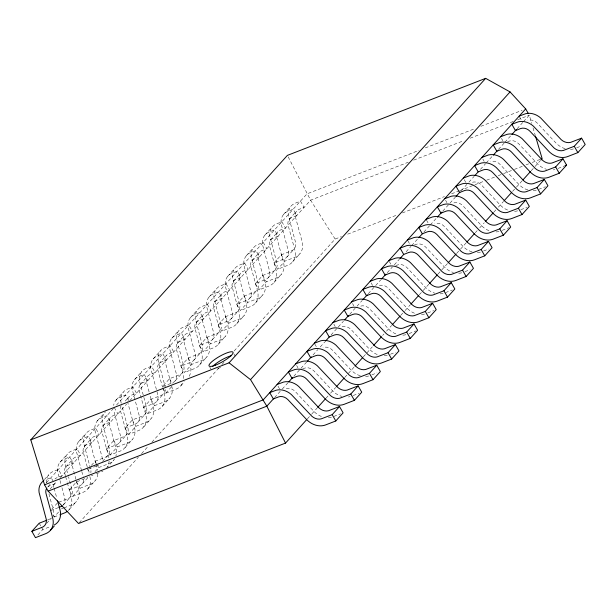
<?xml version="1.0" encoding="UTF-8"?>
<svg xmlns="http://www.w3.org/2000/svg" width="616" height="616" viewBox="0 0 616 616"><rect width="100%" height="100%" fill="white"/><g stroke="black" fill="none" stroke-linecap="round" stroke-linejoin="round"><path stroke-width="0.46" stroke-dasharray="3.08 2.31" d="M44.468 479.464L48.749 474.72M60.037 462.2L67.367 454.077M78.656 441.557L85.986 433.433M97.282 420.913L104.612 412.789M115.9 400.269L123.231 392.146M134.527 379.625L141.857 371.502M153.145 358.982L160.476 350.858M171.772 338.338L179.102 330.215M190.39 317.694L197.721 309.571M209.009 297.051L216.347 288.927M227.635 276.407L234.965 268.283M246.254 255.763L253.584 247.64M264.88 235.12L272.21 226.996M283.499 214.476L290.829 206.352M46.477 482.682L113.66 408.208M116.532 405.028L307.014 193.863L419.042 150.335M50.181 484.268L47.124 487.656A8.701 7.038 42.1 0 1 49.573 485.885L54.678 483.907L51.074 477.593L44.66 480.164M65.743 467.013L73.073 458.882M84.369 446.369L91.699 438.238M102.987 425.725L110.318 417.594M125.279 401.016L128.944 396.95M140.232 384.438L147.563 376.307M158.859 363.794L166.189 355.663M177.477 343.15L184.808 335.019M196.096 322.507L203.434 314.376M214.722 301.863L222.053 293.732M233.341 281.219L240.671 273.088M251.967 260.576L259.298 252.445M270.586 239.932L277.916 231.801M289.212 219.288L296.542 211.157M50.081 488.996L57.149 481.165M60.36 477.6L126.557 404.219M129.776 400.654L310.618 200.177L408.308 162.224M51.706 509.34L57.819 502.564M89.928 476.715A17.394 14.083 42.1 0 1 82.914 492.4L72.711 496.365L69.108 490.051L76.438 481.92L87.441 477.577M91.399 465.342L95.064 461.276L106.067 456.933A9.933 8.039 42.1 0 0 109.471 449.31L102.31 422.522A16.162 13.082 42.1 0 1 105.567 411.757M121.175 405.698A8.701 7.038 42.1 0 0 120.551 411.157L127.173 435.427A17.394 14.083 42.1 0 1 120.159 451.112L109.956 455.078L106.352 448.764L113.683 440.632L124.686 436.29A9.933 8.039 42.1 0 0 128.097 428.667L121.968 405.952M134.973 399.73L132.217 389.358A16.162 13.082 42.1 0 1 137.768 376.946L144.183 374.374L147.786 380.688L142.681 382.667A8.701 7.038 42.1 0 0 139.178 390.513L145.792 414.784A17.394 14.083 42.1 0 1 138.785 430.468L128.575 434.434L124.971 428.12L132.309 419.989L143.312 415.646A9.933 8.039 42.1 0 0 146.716 408.023L139.547 381.235A16.162 13.082 42.1 0 1 145.099 368.822L151.513 366.243L155.117 372.557L150.011 374.543A8.701 7.038 42.1 0 0 146.508 382.382L149.203 392.276M162.701 387.849L164.418 394.14A17.394 14.083 42.1 0 1 157.403 409.825L147.201 413.79L143.597 407.476L150.928 399.345L161.931 395.002A9.933 8.039 42.1 0 0 165.45 389.274M189.127 376.284A17.394 14.083 42.1 0 0 190.367 365.373L183.753 341.095A8.701 7.038 42.1 0 1 187.256 333.256L192.361 331.269L188.758 324.955L182.344 327.535A16.162 13.082 42.1 0 0 176.792 339.947L183.961 366.736A9.933 8.039 42.1 0 1 180.557 374.359L169.546 378.701L162.216 386.833L173.219 382.49A9.933 8.039 42.1 0 0 176.63 374.867L169.462 348.071A16.162 13.082 42.1 0 1 175.013 335.658L181.427 333.087L185.031 339.401L179.926 341.38A8.701 7.038 42.1 0 0 176.422 349.226L183.037 373.496A17.394 14.083 42.1 0 1 183.591 378.486M180.842 366.189L188.173 358.058L199.176 353.715A9.933 8.039 42.1 0 0 202.587 346.092L195.418 319.304A16.162 13.082 42.1 0 1 200.962 306.891L207.384 304.312L210.98 310.626L205.883 312.612A8.701 7.038 42.1 0 0 202.371 320.451L208.993 344.729A17.394 14.083 42.1 0 1 201.979 360.414L191.776 364.379L184.446 372.503L180.842 366.189L191.846 361.846A9.933 8.039 42.1 0 0 195.249 354.223L188.088 327.427A16.162 13.082 42.1 0 1 193.632 315.015L200.046 312.443L203.65 318.757L198.545 320.736A8.701 7.038 42.1 0 0 195.041 328.582L201.655 352.853A17.394 14.083 42.1 0 1 194.648 368.537L184.446 372.503M199.461 345.545L206.791 337.414L217.795 333.071A9.933 8.039 42.1 0 0 221.206 325.448L214.037 298.66A16.162 13.082 42.1 0 1 219.589 286.248L226.003 283.668L229.606 289.982L224.501 291.969A8.701 7.038 42.1 0 0 220.998 299.807L227.612 324.085A17.394 14.083 42.1 0 1 220.597 339.77L210.395 343.736L203.064 351.859L199.461 345.545L210.464 341.202A9.933 8.039 42.1 0 0 213.875 333.579L206.707 306.783A16.162 13.082 42.1 0 1 212.258 294.371L218.672 291.799L222.276 298.113L217.171 300.092A8.701 7.038 42.1 0 0 213.667 307.938L220.282 332.209A17.394 14.083 42.1 0 1 213.267 347.894L203.064 351.859M218.087 324.901L225.418 316.77L236.421 312.428A9.933 8.039 42.1 0 0 239.824 304.805L232.663 278.016A16.162 13.082 42.1 0 1 238.207 265.604L244.621 263.024L248.225 269.338L243.127 271.325A8.701 7.038 42.1 0 0 239.616 279.163L246.231 303.442A17.394 14.083 42.1 0 1 239.224 319.127L229.021 323.092L221.683 331.215L218.087 324.901L229.09 320.559A9.933 8.039 42.1 0 0 232.494 312.936L225.333 286.14A16.162 13.082 42.1 0 1 230.877 273.727L237.291 271.155L240.895 277.47L235.789 279.448A8.701 7.038 42.1 0 0 232.286 287.295L238.9 311.565A17.394 14.083 42.1 0 1 231.893 327.25L221.683 331.215M236.706 304.258L244.036 296.127L255.039 291.784A9.933 8.039 42.1 0 0 258.45 284.161L251.282 257.373A16.162 13.082 42.1 0 1 256.834 244.96L263.248 242.381L266.851 248.695L261.746 250.681A8.701 7.038 42.1 0 0 258.243 258.52L264.857 282.798A17.394 14.083 42.1 0 1 257.842 298.483L247.64 302.448L240.309 310.572L236.706 304.258L247.709 299.915A9.933 8.039 42.1 0 0 251.12 292.292L243.951 265.496A16.162 13.082 42.1 0 1 249.495 253.084L255.917 250.512L259.513 256.826L254.416 258.805A8.701 7.038 42.1 0 0 250.912 266.651L257.526 290.921A17.394 14.083 42.1 0 1 250.512 306.606L240.309 310.572M255.332 283.614L262.662 275.491L273.666 271.14A9.933 8.039 42.1 0 0 277.069 263.517L269.908 236.729A16.162 13.082 42.1 0 1 275.452 224.316L281.866 221.737L285.47 228.051L280.365 230.037A8.701 7.038 42.1 0 0 276.861 237.876L283.476 262.154A17.394 14.083 42.1 0 1 276.469 277.839L266.258 281.805L258.928 289.928L255.332 283.614L266.335 279.271A9.933 8.039 42.1 0 0 269.739 271.648L262.57 244.852A16.162 13.082 42.1 0 1 268.122 232.44L274.536 229.868L278.139 236.182L273.034 238.161A8.701 7.038 42.1 0 0 269.531 246.007L276.145 270.278A17.394 14.083 42.1 0 1 269.138 285.963L258.928 289.928M273.951 262.97L281.281 254.847L292.284 250.496A9.933 8.039 42.1 0 0 295.695 242.873L288.527 216.085A16.162 13.082 42.1 0 1 294.071 203.673L300.493 201.093L304.088 207.407L298.991 209.394A8.701 7.038 42.1 0 0 295.488 217.232L302.102 241.51A17.394 14.083 42.1 0 1 295.087 257.195L284.885 261.161L277.554 269.284L273.951 262.97L284.954 258.628A9.933 8.039 42.1 0 0 288.365 251.005L281.196 224.209A16.162 13.082 42.1 0 1 286.74 211.804L293.162 209.224L296.758 215.538L291.661 217.517A8.701 7.038 42.1 0 0 288.149 225.364L294.771 249.634A17.394 14.083 42.1 0 1 287.757 265.319L277.554 269.284M46.693 523.315L51.582 517.894M63.479 504.704L70.817 496.573M82.105 484.06L89.436 475.929M102.556 461.384L108.054 455.286M119.35 442.773L126.68 434.642M137.969 422.129L145.299 413.998M156.595 401.486L163.925 393.355M175.214 380.842L182.544 372.711M193.84 360.198L201.17 352.067M212.458 339.555L219.789 331.423M231.077 318.911L238.415 310.78M249.703 298.267L257.034 290.136M268.322 277.624L275.652 269.492M286.948 256.98L294.279 248.849M37.907 534.942L42.797 529.521L50.45 526.549M53.192 515.43L54.093 517.009L59.59 510.91M72.711 496.365L80.041 488.234L90.244 484.276A17.394 14.083 42.1 0 0 97.813 471.933M94.995 471.656L98.668 467.598L108.87 463.632A17.394 14.083 42.1 0 0 114.638 458.858M109.956 455.078L117.286 446.954L127.489 442.989A17.394 14.083 42.1 0 0 134.504 427.304L127.889 403.026M128.575 434.434L135.905 426.31L146.115 422.345A17.394 14.083 42.1 0 0 153.122 406.66L149.449 393.17M147.201 413.79L154.531 405.667L164.734 401.701A17.394 14.083 42.1 0 0 171.749 386.016M163.117 388.411L165.82 393.147L171.933 386.371M69.192 509.509L76.523 501.385M87.811 488.865L95.149 480.742M106.437 468.222L113.767 460.098M125.056 447.578L132.386 439.454M143.682 426.934L151.012 418.811M162.301 406.291L169.631 398.167M180.927 385.647L184.592 381.581M199.545 365.003L206.876 356.88M218.164 344.359L225.502 336.236M236.79 323.716L244.121 315.592M255.409 303.072L262.739 294.949M274.035 282.428L281.366 274.305M292.654 261.785L299.984 253.661M79.171 522.799L138.338 457.211M141.549 453.645L148.625 445.799M151.844 442.234L218.726 368.091M221.937 364.526L224.509 361.677M234.157 350.981L335.127 239.054L341.403 236.613M274.559 397.605L281.643 389.759M282.282 389.043L288.08 382.613M293.809 376.268L300.315 369.053M300.962 368.337L306.76 361.908M313.036 354.947L317.925 349.526M320.281 346.916L324.794 341.918M331.054 334.981L337.668 327.643M338.315 326.927L343.466 321.213M349.672 314.337L355.17 308.239M356.995 306.221L362.146 300.508M368.291 293.693L375.029 286.232M375.668 285.516L380.819 279.803M387.264 272.665L392.415 266.951M394.294 264.865L399.314 259.305M406.152 251.728L411.034 246.308M411.68 245.599L418.11 238.477M423.893 232.063L429.675 225.649M430.315 224.932L436.744 217.81M442.781 211.119L455.386 197.151M461.407 190.475L466.905 184.376M468.884 182.19L474.02 176.492M480.449 169.362L485.593 163.663M486.232 162.947L492.661 155.825M498.444 149.411L504.227 143.004M504.874 142.288L511.295 135.166M517.086 128.752L522.868 122.338M523.508 121.629L529.29 115.215L531.7 123.354M307.407 418.842L311.265 414.56M311.904 413.852L317.055 408.146M326.056 398.167L327.981 396.026M330.561 393.177L335.705 387.472M344.706 377.493L354.354 366.797M363.355 356.818L372.357 346.831M382.651 335.427L383.937 334.003M386.509 331.146L391.653 325.448M400.654 315.469L404.512 311.188M405.159 310.472L410.302 304.774M419.303 294.787L422.522 291.229M423.169 290.513L428.952 284.099M437.961 274.112L441.172 270.547M441.818 269.839L447.601 263.425M456.61 253.438L459.821 249.873M460.468 249.164L466.25 242.75M475.259 232.763L477.184 230.63M479.756 227.774L484.261 222.784M493.909 212.089L495.834 209.948M498.413 207.099L503.557 201.394M512.558 191.414L515.777 187.849M516.416 187.141L522.206 180.719M531.208 170.74L534.426 167.175M535.065 166.466L540.209 160.761M97.782 465.503L98.737 465.065M425.317 147.902L475.506 128.398M480.88 126.311L522.106 110.295M413.683 160.137L463.871 140.633M470.147 138.2L513.159 121.483M517.64 119.743L529.29 115.215M507.546 141.772L509.247 141.11A8.701 7.038 42.1 0 1 518.803 143.875L537.26 163.556A17.394 14.083 42.1 0 0 546.531 169.315M347.67 234.172L396.966 215.023M402.34 212.936L444.459 196.573M451.628 193.786L458.797 190.999M459.698 190.652L474.035 185.085M474.928 184.731L485.685 180.557M486.578 180.211L494.648 177.077M498.228 175.683L502.71 173.943M503.603 173.589L513.467 169.762M514.36 169.415L522.43 166.281M526.01 164.888L528.697 163.841M532.286 162.455L541.248 158.966M576.699 147.778L581.797 145.799M558.073 168.422L564.025 166.112M538.6 189.397L545.406 186.756M414.437 244.991L416.139 244.329A8.701 7.038 42.1 0 1 425.695 247.093L444.151 266.774A17.394 14.083 42.1 0 0 453.422 272.526M520.828 209.71L526.78 207.4M395.818 265.635L397.52 264.972A8.701 7.038 42.1 0 1 407.076 267.737L425.525 287.418A17.394 14.083 42.1 0 0 434.796 293.17M502.209 230.353L509.008 227.712M483.583 250.997L488.688 249.018M464.965 271.641L470.07 269.662M165.82 393.147L176.022 389.181A17.394 14.083 42.1 0 0 183.052 381.612M143.597 407.476L154.601 403.133A9.933 8.039 42.1 0 0 158.012 395.51L150.843 368.715A16.162 13.082 42.1 0 1 156.387 356.302L162.801 353.73L166.405 360.044L161.307 362.023A8.701 7.038 42.1 0 0 157.796 369.87L162.455 386.948M445.491 292.615L452.298 289.974M124.971 428.12L135.982 423.777A9.933 8.039 42.1 0 0 139.385 416.154L135.22 400.631M427.72 312.928L433.672 310.618M302.71 368.853L304.404 368.191A8.701 7.038 42.1 0 1 313.968 370.955L332.417 390.629A17.394 14.083 42.1 0 0 341.688 396.388M106.352 448.764L117.356 444.421A9.933 8.039 42.1 0 0 120.767 436.798L113.598 410.002M409.101 333.572L415.9 330.931M88.565 469.084L96.943 465.827M390.475 354.215L395.58 352.236M91.33 475.721L93.031 475.059M96.435 473.743L100.685 472.087M69.108 490.051L80.111 485.708A9.933 8.039 42.1 0 0 83.63 479.032M371.856 374.859L376.954 372.88M58.659 502.24L68.823 498.221A9.933 8.039 42.1 0 0 72.226 490.598L68.553 476.876M50.489 510.695L58.019 507.769M61.423 508.878L63.125 508.223M63.972 507.892L71.625 504.92A17.394 14.083 42.1 0 0 78.632 489.235L76.184 480.241M353.23 395.503L359.182 393.193M54.093 517.009L59.19 515.03M47.571 519.958L50.196 518.865A9.933 8.039 42.1 0 0 51.605 517.848M333.757 416.478L340.563 413.837M335.127 239.054L310.618 200.177L287.841 156.233M519.619 116.924L521.421 120.081M501.447 138.354L502.795 140.725M482.821 158.997L484.176 161.369M464.202 179.641L466.004 182.798M445.576 200.285L446.931 202.656M426.511 220.143L428.305 223.3M407.884 240.787L409.686 243.944M389.266 261.43L391.068 264.587M371.094 282.86L372.896 286.017M352.468 303.503L353.823 305.875M333.849 324.147L335.196 326.519M281.281 254.847L284.885 261.161M314.776 344.005L316.578 347.162M262.662 275.491L266.258 281.805M296.604 365.434L297.952 367.806M244.036 296.127L247.64 302.448M277.985 386.078L279.78 389.235M225.418 316.77L229.021 323.092M233.903 353.869L235.127 356.01M206.791 337.414L210.395 343.736M209.794 367.144L211.019 369.284M188.173 358.058L191.776 364.379M169.546 378.701L172.249 383.445M150.928 399.345L154.531 405.667M128.713 400.539L125.564 395.018L119.142 397.59A16.162 13.082 42.1 0 0 113.59 405.443M132.309 419.989L135.905 426.31M114.268 407.53L117.872 413.844L112.766 415.831A8.701 7.038 42.1 0 0 109.263 423.669L115.877 447.947A17.394 14.083 42.1 0 1 115.893 456.063M113.683 440.632L117.286 446.954M95.064 461.276L96.412 463.648M96.866 464.433L98.668 467.598M87.734 469.407L89.982 473.35M76.438 481.92L80.041 488.234M39.193 523.207L40.995 526.364M41.449 527.157L42.797 529.521M533.04 127.874L535.181 135.112M171.009 383.314L165.126 361.738A8.701 7.038 42.1 0 1 168.638 353.9L173.735 351.913L170.139 345.599L163.717 348.179A16.162 13.082 42.1 0 0 158.173 360.591L165.342 387.379M95.788 463.193L90.644 444.313A8.701 7.038 42.1 0 1 94.148 436.475L99.253 434.488L95.649 428.174L89.235 430.753A16.162 13.082 42.1 0 0 83.684 443.158L90.852 469.954A9.933 8.039 42.1 0 1 90.852 472.757M96.034 464.094L97.259 468.591A17.394 14.083 42.1 0 1 97.628 470.27M87.233 466.828L83.314 452.444A8.701 7.038 42.1 0 1 86.817 444.598L91.923 442.619L88.319 436.305L81.897 438.877A16.162 13.082 42.1 0 0 76.353 451.289L81.558 470.647M87.48 467.729L88.95 473.119M81.797 471.548L83.268 476.946M75.937 479.34L72.018 464.957A8.701 7.038 42.1 0 1 75.529 457.118L80.627 455.132L77.023 448.818L70.609 451.397A16.162 13.082 42.1 0 0 65.065 463.802L68.307 475.976M65.427 475.783L64.688 473.088A8.701 7.038 42.1 0 1 68.191 465.242L73.296 463.263L69.693 456.949L63.279 459.521A16.162 13.082 42.1 0 0 57.735 471.933L59.752 479.602M65.666 476.684L67.136 482.074M67.383 482.975L71.302 497.358A17.394 14.083 42.1 0 1 68.168 510.618M59.991 480.503L60.976 484.099M61.954 487.695L64.896 498.729A9.933 8.039 42.1 0 1 62.894 505.336M53.892 487.402L53.399 485.601A8.701 7.038 42.1 0 1 53.122 483.106M54.131 488.296L56.826 498.19M48.949 493.917L53.607 511.242A9.933 8.039 42.1 0 1 53.099 515.746M121.229 403.257L120.929 401.878A16.162 13.082 42.1 0 1 126.472 389.466L132.894 386.887L136.498 393.2L131.393 395.187A8.701 7.038 42.1 0 0 127.612 401.355M220.62 367.367A13.791 3.057 -29.7 0 1 217.648 368.661M573.488 148.926A17.394 14.083 42.1 0 1 570.262 149.357M565.149 148.672A17.394 14.083 42.1 0 1 555.878 142.912L537.429 123.231A8.701 7.038 42.1 0 0 527.873 120.466M554.87 169.569A17.394 14.083 42.1 0 1 553.284 169.877M536.243 190.213A17.394 14.083 42.1 0 1 533.017 190.644M527.904 189.959A17.394 14.083 42.1 0 1 518.641 184.199L500.184 164.518A8.701 7.038 42.1 0 0 490.629 161.754M517.625 210.857A17.394 14.083 42.1 0 1 514.399 211.288M507.584 210.018A17.394 14.083 42.1 0 1 500.015 204.843L481.566 185.162A8.701 7.038 42.1 0 0 472.002 182.398M499.006 231.5A17.394 14.083 42.1 0 1 494.086 231.878M488.965 230.661A17.394 14.083 42.1 0 1 481.396 225.487L462.939 205.806A8.701 7.038 42.1 0 0 453.384 203.041M480.38 252.144A17.394 14.083 42.1 0 1 477.154 252.575M472.041 251.882A17.394 14.083 42.1 0 1 462.77 246.13L444.321 226.449A8.701 7.038 42.1 0 0 434.765 223.685M461.761 272.788A17.394 14.083 42.1 0 1 458.527 273.219M331.408 417.294A17.394 14.083 42.1 0 1 328.174 417.725M321.367 416.455A17.394 14.083 42.1 0 1 313.798 411.272L295.341 391.599A8.701 7.038 42.1 0 0 285.786 388.835M350.027 396.65A17.394 14.083 42.1 0 1 348.44 396.95M368.645 376.006A17.394 14.083 42.1 0 1 365.419 376.438M360.306 375.745A17.394 14.083 42.1 0 1 351.043 369.985L332.586 350.312A8.701 7.038 42.1 0 0 323.03 347.547M387.272 355.363A17.394 14.083 42.1 0 1 382.351 355.74M377.231 354.523A17.394 14.083 42.1 0 1 369.662 349.349L351.205 329.668A8.701 7.038 42.1 0 0 341.649 326.904M405.89 334.719A17.394 14.083 42.1 0 1 402.664 335.15M395.857 333.88A17.394 14.083 42.1 0 1 388.28 328.705L369.831 309.024A8.701 7.038 42.1 0 0 360.275 306.26M424.516 314.075A17.394 14.083 42.1 0 1 421.282 314.507M414.476 313.236A17.394 14.083 42.1 0 1 406.907 308.062L388.45 288.38A8.701 7.038 42.1 0 0 378.894 285.616M443.135 293.432A17.394 14.083 42.1 0 1 439.909 293.863M46.269 482.898A16.162 13.082 42.1 0 1 51.99 472.041L58.404 469.461L62.008 475.775L56.903 477.762A8.701 7.038 42.1 0 0 54.97 478.971M102.949 471.109A17.394 14.083 42.1 0 1 101.54 471.756M108.916 457.75A17.394 14.083 42.1 0 0 108.547 456.071L101.933 431.801A8.701 7.038 42.1 0 1 105.436 423.954L110.541 421.975L106.938 415.661L100.524 418.233A16.162 13.082 42.1 0 0 94.972 430.646L102.141 457.442A9.933 8.039 42.1 0 1 101.94 461.115M109.101 461.061A17.394 14.083 42.1 0 1 107.307 466.99"/><path stroke-width="0.92" d="M306.76 419.55L285.539 443.081L78.525 523.508L48.148 491.137L44.544 484.823L30.8 439.839L287.403 155.378L485.67 78.347L510.056 91.923L525.694 108.901L528.397 113.637M46.685 488.272A8.701 7.038 42.1 0 0 46.069 493.732L52.683 518.002A17.394 14.083 42.1 0 1 45.669 533.687L35.466 537.653L31.863 531.338L39.193 523.207L46.731 520.281M50.574 530.153L54.239 526.087M30.8 439.839L229.067 362.809L485.67 78.347M285.539 443.081L266.828 406.175L250.52 379.633L510.056 91.923M525.694 108.901L263.225 399.861L44.544 484.823M273.912 398.321L266.828 406.175L48.148 491.137M288.727 381.905L292.585 377.616M307.399 361.199L311.265 356.91M325.433 341.202L329.298 336.921M344.752 319.789L348.618 315.5M362.786 299.8L367.298 294.795M381.466 279.094L385.978 274.097M399.946 258.612L403.703 254.439L408.808 252.452A8.701 7.038 42.1 0 1 418.364 255.224L436.821 274.898A17.394 14.083 42.1 0 0 455.932 280.434L466.135 276.469L473.465 268.337L469.869 262.023L458.797 266.258A9.933 8.039 42.1 0 1 449.511 263.563L429.052 241.934A16.162 13.082 42.1 0 0 413.929 237.56L407.438 239.994M418.749 237.761L422.607 233.487M437.391 217.101L441.888 212.112M456.025 196.435L459.882 192.161M474.667 175.776L478.524 171.502M493.3 155.117L497.158 150.835M511.942 134.45L516.439 129.468M317.694 407.43L325.41 398.875M336.344 386.756L344.059 378.201M354.993 366.081L362.716 357.526M373.642 345.407L381.366 336.852M392.3 324.732L400.015 316.177M410.949 304.058L418.664 295.503M429.598 283.383L437.314 274.828M448.248 262.709L455.963 254.154M466.897 242.034L474.613 233.479M485.547 221.36L493.262 212.805M504.196 200.685L511.272 192.839M522.845 180.011L530.568 171.456M540.856 160.044L542.142 158.62L535.45 136.013M332.178 414.66L339.516 406.529L343.112 412.843L335.782 420.974L325.579 424.94A17.394 14.083 42.1 0 1 306.468 419.404L288.011 399.73A8.701 7.038 42.1 0 0 278.455 396.958L273.35 398.945L269.746 392.631L276.245 390.19A16.162 13.082 42.1 0 1 291.368 394.571L311.819 416.2A9.933 8.039 42.1 0 0 321.113 418.888L332.178 414.66L335.782 420.974M350.804 394.017L358.135 385.885L361.738 392.2L354.408 400.331L344.198 404.296A17.394 14.083 42.1 0 1 325.086 398.76L306.629 379.086A8.701 7.038 42.1 0 0 297.074 376.314L291.976 378.301L288.373 371.987L294.864 369.546A16.162 13.082 42.1 0 1 309.994 373.927L330.445 395.557A9.933 8.039 42.1 0 0 339.732 398.244L350.804 394.017L354.408 400.331M369.423 373.373L376.753 365.242L380.357 371.556L373.026 379.687L362.824 383.653A17.394 14.083 42.1 0 1 343.705 378.116L325.256 358.443A8.701 7.038 42.1 0 0 315.7 355.671L310.595 357.657L306.991 351.343L313.49 348.902A16.162 13.082 42.1 0 1 328.613 353.284L349.064 374.913A9.933 8.039 42.1 0 0 358.358 377.6L369.423 373.373L373.026 379.687M388.049 352.729L395.38 344.598L398.983 350.912L391.645 359.043L381.443 363.009A17.394 14.083 42.1 0 1 362.331 357.473L343.874 337.799A8.701 7.038 42.1 0 0 334.319 335.027L329.221 337.014L325.618 330.7L332.109 328.259A16.162 13.082 42.1 0 1 347.231 332.64L367.69 354.269A9.933 8.039 42.1 0 0 376.977 356.957L388.049 352.729L391.645 359.043M406.668 332.086L413.998 323.954L417.602 330.268L410.271 338.4L400.069 342.365A17.394 14.083 42.1 0 1 380.95 336.829L362.501 317.155A8.701 7.038 42.1 0 0 352.945 314.383L347.84 316.37L344.236 310.056L350.735 307.615A16.162 13.082 42.1 0 1 365.858 311.996L386.309 333.626A9.933 8.039 42.1 0 0 395.603 336.313L406.668 332.086L410.271 338.4M425.294 311.442L432.625 303.311L436.22 309.625L428.89 317.756L418.688 321.721A17.394 14.083 42.1 0 1 399.576 316.185L381.119 296.512A8.701 7.038 42.1 0 0 371.564 293.74L366.458 295.726L362.863 289.412L369.354 286.971A16.162 13.082 42.1 0 1 384.476 291.353L404.928 312.982A9.933 8.039 42.1 0 0 414.222 315.669L425.294 311.442L428.89 317.756M443.913 290.798L451.243 282.667L454.847 288.981L447.516 297.112L437.306 301.078A17.394 14.083 42.1 0 1 418.195 295.541L399.745 275.868A8.701 7.038 42.1 0 0 390.19 273.096L385.085 275.082L381.481 268.769L387.98 266.328A16.162 13.082 42.1 0 1 403.103 270.709L423.554 292.338A9.933 8.039 42.1 0 0 432.84 295.025L443.913 290.798L447.516 297.112M403.703 254.439L400.107 248.125L406.599 245.684A16.162 13.082 42.1 0 1 421.721 250.065L442.173 271.695A9.933 8.039 42.1 0 0 451.466 274.382L462.531 270.155L469.869 262.023M481.158 249.511L488.488 241.38L492.092 247.694L484.761 255.825L474.551 259.79A17.394 14.083 42.1 0 1 455.44 254.254L436.99 234.581A8.701 7.038 42.1 0 0 427.427 231.809L422.33 233.795L418.726 227.481L425.225 225.04A16.162 13.082 42.1 0 1 440.348 229.422L460.799 251.051A9.933 8.039 42.1 0 0 470.085 253.738L481.158 249.511L484.761 255.825M499.776 228.867L507.107 220.736L510.71 227.05L503.38 235.181L493.177 239.147A17.394 14.083 42.1 0 1 474.066 233.61L455.609 213.937A8.701 7.038 42.1 0 0 446.053 211.165L440.948 213.151L437.345 206.837L443.843 204.397A16.162 13.082 42.1 0 1 458.966 208.778L479.417 230.407A9.933 8.039 42.1 0 0 488.711 233.094L499.776 228.867L503.38 235.181M518.403 208.223L525.733 200.092L529.337 206.406L522.006 214.537L511.796 218.503A17.394 14.083 42.1 0 1 492.685 212.967L474.228 193.293A8.701 7.038 42.1 0 0 464.672 190.521L459.575 192.508L455.971 186.194L462.462 183.753A16.162 13.082 42.1 0 1 477.585 188.134L498.044 209.763A9.933 8.039 42.1 0 0 507.33 212.451L518.403 208.223L522.006 214.537M537.021 187.58L544.352 179.449L547.955 185.763L540.625 193.894L530.422 197.859A17.394 14.083 42.1 0 1 511.303 192.323L492.854 172.649A8.701 7.038 42.1 0 0 483.298 169.877L478.193 171.864L474.59 165.55L481.088 163.109A16.162 13.082 42.1 0 1 496.211 167.49L516.662 189.12A9.933 8.039 42.1 0 0 525.956 191.807L537.021 187.58L540.625 193.894M555.647 166.936L562.978 158.805L566.581 165.119L559.243 173.25L549.041 177.216A17.394 14.083 42.1 0 1 529.929 171.679L511.473 152.006A8.701 7.038 42.1 0 0 501.917 149.234L496.812 151.22L493.216 144.906L499.707 142.465A16.162 13.082 42.1 0 1 514.83 146.847L535.289 168.476A9.933 8.039 42.1 0 0 544.575 171.163L555.647 166.936L559.243 173.25M574.266 146.292L581.596 138.161L585.2 144.475L577.87 152.606L567.667 156.572A17.394 14.083 42.1 0 1 548.548 151.036L530.099 131.362A8.701 7.038 42.1 0 0 520.543 128.59L515.438 130.577L511.834 124.263L518.333 121.822A16.162 13.082 42.1 0 1 533.456 126.203L553.907 147.832A9.933 8.039 42.1 0 0 563.201 150.52L574.266 146.292L577.87 152.606M519.165 116.131L525.664 113.698A16.162 13.082 42.1 0 1 540.786 118.072L561.238 139.701A9.933 8.039 42.1 0 0 570.532 142.396L581.596 138.161M500.546 136.775L507.037 134.342A16.162 13.082 42.1 0 1 522.16 138.716L542.619 160.345A9.933 8.039 42.1 0 0 551.905 163.04L562.978 158.805M481.92 157.419L488.419 154.986A16.162 13.082 42.1 0 1 503.542 159.359L523.993 180.989A9.933 8.039 42.1 0 0 533.287 183.684L544.352 179.449M463.301 178.062L469.8 175.629A16.162 13.082 42.1 0 1 484.923 180.003L505.374 201.632A9.933 8.039 42.1 0 0 514.66 204.327L525.733 200.092M444.683 198.706L451.174 196.273A16.162 13.082 42.1 0 1 466.297 200.647L486.748 222.276A9.933 8.039 42.1 0 0 496.042 224.971L507.107 220.736M426.056 219.35L432.555 216.917A16.162 13.082 42.1 0 1 447.678 221.29L468.129 242.92A9.933 8.039 42.1 0 0 477.415 245.615L488.488 241.38M564.88 165.781L566.581 165.119M388.812 260.637L395.31 258.204A16.162 13.082 42.1 0 1 410.433 262.578L430.884 284.207A9.933 8.039 42.1 0 0 440.178 286.902L451.243 282.667M370.193 281.281L376.684 278.84A16.162 13.082 42.1 0 1 391.807 283.221L412.266 304.851A9.933 8.039 42.1 0 0 421.552 307.546L432.625 303.311M351.567 301.925L358.065 299.484A16.162 13.082 42.1 0 1 373.188 303.865L393.639 325.494A9.933 8.039 42.1 0 0 402.933 328.189L413.998 323.954M332.948 322.568L339.439 320.127A16.162 13.082 42.1 0 1 354.57 324.509L375.021 346.138A9.933 8.039 42.1 0 0 384.307 348.833L395.38 344.598M314.322 343.212L320.82 340.771A16.162 13.082 42.1 0 1 335.943 345.153L356.395 366.782A9.933 8.039 42.1 0 0 365.688 369.477L376.753 365.242M295.703 363.856L302.202 361.415A16.162 13.082 42.1 0 1 317.325 365.796L337.776 387.425A9.933 8.039 42.1 0 0 347.062 390.12L358.135 385.885M277.085 384.5L283.576 382.059A16.162 13.082 42.1 0 1 298.698 386.44L319.15 408.069A9.933 8.039 42.1 0 0 328.444 410.764L339.516 406.529M58.859 507.438L61.492 506.352A9.933 8.039 42.1 0 0 62.231 505.882M60.045 514.699L64.295 513.043A17.394 14.083 42.1 0 0 66.998 511.58M31.863 531.338L42.866 526.996A9.933 8.039 42.1 0 0 46.277 519.365L39.108 492.577A16.162 13.082 42.1 0 1 43.451 480.919M229.067 362.809L250.52 379.633M462.531 270.155L466.135 276.469M57.565 500.885L60.014 509.879A17.394 14.083 42.1 0 1 54.408 524.909M212.797 366.297A13.791 3.057 -29.7 0 1 231.108 355.755M215.615 365.096A13.791 3.057 -29.7 0 0 233.094 352.444A13.791 3.057 -29.7 0 0 214.406 359.698A13.791 3.057 -29.7 0 0 215.615 365.096"/></g></svg>
